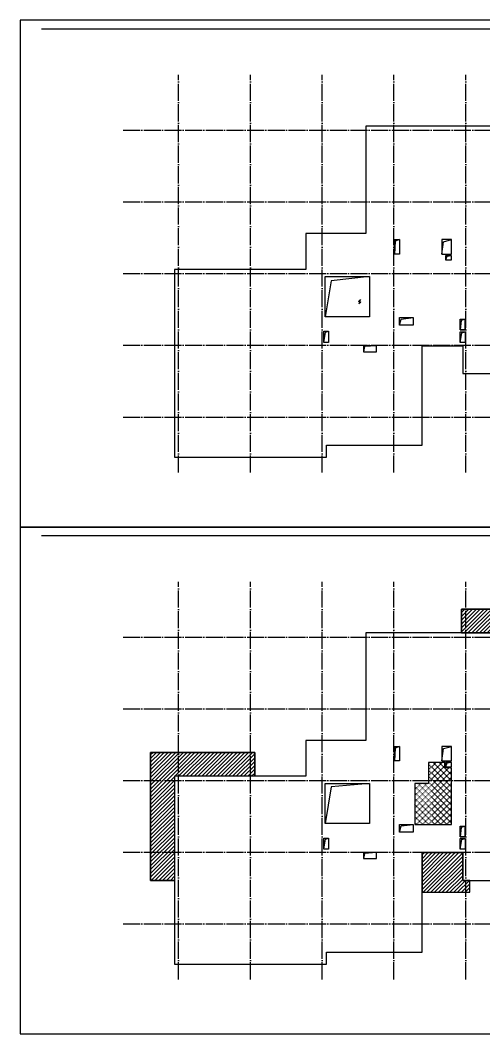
# Model space of a CAD drawing. Extents: x -186750 to 855523, y -12902 to 560425.
# Drawn here: x -186750 to -132479, y 165789 to 284100 of the extents above; entities that cross this region are included whole.
import ezdxf
from ezdxf.xclip import XClip

# ---------------------------------------------------------------- set-up
doc = ezdxf.new("R2010")
doc.units = 0
doc.header["$LTSCALE"] = 1000
doc.header["$MEASUREMENT"] = 0
doc.header["$XCLIPFRAME"] = 0
doc.linetypes.add('104-10 轴网$0$DOTE', pattern=[2.42, 2, -0.2, 0.02, -0.2])
doc.linetypes.add('X-104 8#10#平面$0$109-34 轴网$0$L1$0$$AUDIT_BAD_LTYPE1', pattern=[0])
for name, color, linetype in [('104-10 轴网$0$A_AXIS-轴线', 252, '104-10 轴网$0$DOTE'), ('X-104 8#10#平面$0$02-TEXT_房间', 252, 'Continuous'), ('X-104 8#10#平面$0$A-TECH_结构', 252, 'Continuous')]:
    doc.layers.add(name, color=color, linetype=linetype)
doc.layers.add('X-104 8#10#平面$0$04-不打印_辅助线', color=165, linetype='Continuous', plot=False)
pattern_1 = [(45, (0, 0), (-224.5064, 224.5064), [])]

# ---------------------------------------------------------------- blocks, each defined once
blk = doc.blocks.new('X-104 8#10#平面$0$uyrii7ur')
at = {"layer": 'X-104 8#10#平面$0$A-TECH_结构', "linetype": 'X-104 8#10#平面$0$109-34 轴网$0$L1$0$$AUDIT_BAD_LTYPE1'}
for points in [[(25250, 20800), (25850, 20800), (25850, 19100), (25250, 19100)], [(30800, 19100), (31950, 19100), (31950, 20800), (30800, 20800)], [(31250, 18400), (31950, 18400), (31950, 18900), (31250, 18900)], [(27450, 10750), (25850, 10750), (25850, 11650), (27450, 11650)], [(33550, 10200), (32950, 10200), (32950, 11450), (33550, 11450)], [(33550, 8750), (32950, 8750), (32950, 10000), (33550, 10000)], [(21650, 7650), (23150, 7650), (23150, 8350), (21650, 8350)]]:
    blk.add_lwpolyline(points, close=True, dxfattribs=at)
for points in [[(25850, 20800), (25335, 20603), (25250, 19100)], [(25850, 10750), (26037, 11474), (27450, 11650)], [(33550, 10200), (33550, 11450), (33079, 11291), (32950, 10200), (33550, 10200)], [(23150, 8350), (21746, 8244), (21650, 7650)]]:
    blk.add_lwpolyline(points, dxfattribs=at)
at = {"layer": 'X-104 8#10#平面$0$A-TECH_结构'}
for points in [[(30800, 19100), (30995, 20538), (31950, 20800)], [(31950, 18900), (31381, 18817), (31250, 18400)]]:
    blk.add_lwpolyline(points, dxfattribs=at)
for points in [[(17550, 10050), (17550, 8750), (17000, 8750), (17181, 9940)], [(17550, 8750), (17000, 8750), (17000, 10050), (17550, 10050)], [(33550, 10000), (33550, 8750), (32950, 8750), (33138, 9881)]]:
    blk.add_lwpolyline(points, close=True, dxfattribs=at)
blk = doc.blocks.new('X-104 8#10#平面$0$rhyseuyi')
at = {"layer": 'X-104 8#10#平面$0$02-TEXT_房间'}
h = blk.add_hatch(color=1, dxfattribs=at)
h.dxf.hatch_style = 1
h.paths.add_polyline_path([(21082, 250846), (21253, 251034), (21036, 251152), (21284, 251371), (21115, 251161), (21332, 251044)])
at = {"layer": 'X-104 8#10#平面$0$04-不打印_辅助线', "linetype": 'X-104 8#10#平面$0$109-34 轴网$0$L1$0$$AUDIT_BAD_LTYPE1'}
h = blk.add_hatch(dxfattribs=at)
h.set_pattern_fill('ANSI31', color=256, scale=200)
h.set_pattern_definition(pattern_1)
h.paths.add_polyline_path([(33100, 212300), (43900, 212300), (43900, 201100), (45300, 201100), (45300, 195050), (46700, 195050), (46700, 215100), (33100, 215100)])
h = blk.add_hatch(dxfattribs=at)
h.set_pattern_fill('ANSI31', color=256, scale=200)
h.set_pattern_definition(pattern_1)
h.paths.add_polyline_path([(8900, 195500), (-500, 195500), (-500, 183300), (-3300, 183300), (-3300, 198300), (8900, 198300)])
h = blk.add_hatch(dxfattribs=at)
h.set_pattern_fill('虚线方格', color=256, scale=500, angle=45)
h.set_pattern_definition([(45, (28.3, 118828.3), (-353.5534, 353.5534), [90, -75, 90, -75, 90, -80]), (135, (325.27, 119181.84), (-353.5534, -353.5534), [90, -75, 90, -75, 90, -80])])
h.paths.add_polyline_path([(31950, 189850), (31950, 196500), (31150, 196500), (31150, 197100), (29250, 197100), (29250, 194650), (27650, 194650), (27650, 189850)])
h = blk.add_hatch(dxfattribs=at)
h.set_pattern_fill('ANSI31', color=256, scale=200)
h.set_pattern_definition([(45, (0, -3e-11), (-224.5064, 224.5064), [])])
h.paths.add_polyline_path([(34100, 181900), (34100, 183300), (33250, 183300), (33250, 186550), (28500, 186550), (28500, 181900)])
at = {"layer": 'X-104 8#10#平面$0$02-TEXT_房间', "color": 1}
blk.add_lwpolyline([(21082, 250846), (21253, 251034), (21036, 251152), (21284, 251371), (21115, 251161), (21332, 251044), (21082, 250846)], close=True, dxfattribs=at)
at = {"layer": 'X-104 8#10#平面$0$04-不打印_辅助线', "linetype": 'X-104 8#10#平面$0$109-34 轴网$0$L1$0$$AUDIT_BAD_LTYPE1'}
for points in [[(33100, 212300), (43900, 212300), (43900, 201100), (45300, 201100), (45300, 195050), (46700, 195050), (46700, 215100), (33100, 215100), (33100, 212300)], [(8900, 195500), (-500, 195500), (-500, 183300), (-3300, 183300), (-3300, 198300), (8900, 198300), (8900, 195500)], [(34100, 181900), (34100, 183300), (33250, 183300), (33250, 186550), (28500, 186550), (28500, 181900), (34100, 181900)]]:
    blk.add_lwpolyline(points, dxfattribs=at)
at = {"layer": 'X-104 8#10#平面$0$A-TECH_结构', "linetype": 'X-104 8#10#平面$0$109-34 轴网$0$L1$0$$AUDIT_BAD_LTYPE1'}
for points in [[(14900, 254900), (-500, 254900), (-500, 232900), (17300, 232900), (17300, 234300), (28500, 234300), (28500, 241000), (28500, 241000), (28500, 245950), (33250, 245950), (33250, 242900), (33250, 242900), (33250, 242700), (45300, 242700), (45300, 260500), (43900, 260500), (43900, 271700), (21900, 271700), (21900, 259100), (14900, 259100)], [(14900, 195500), (-500, 195500), (-500, 173500), (17300, 173500), (17300, 174900), (28500, 174900), (28500, 181600), (28500, 181600), (28500, 186550), (33250, 186550), (33250, 183500), (33250, 183500), (33250, 183300), (45300, 183300), (45300, 201100), (43900, 201100), (43900, 212300), (21900, 212300), (21900, 199700), (14900, 199700)]]:
    blk.add_lwpolyline(points, close=True, dxfattribs=at)
at = {"layer": 'X-104 8#10#平面$0$A-TECH_结构'}
for points in [[(17150, 254050), (22350, 254050), (22350, 249350), (17150, 249350)], [(17150, 194650), (22350, 194650), (22350, 189950), (17150, 189950)]]:
    blk.add_lwpolyline(points, close=True, dxfattribs=at)
for points in [[(22350, 254050), (17840, 253544), (17150, 249350)], [(22350, 194650), (17840, 194244), (17150, 189950)]]:
    blk.add_lwpolyline(points, dxfattribs=at)
at = {"layer": 'X-104 8#10#平面$0$A-TECH_结构', "linetype": 'X-104 8#10#平面$0$109-34 轴网$0$L1$0$$AUDIT_BAD_LTYPE1'}
for points in [[(33100, 212300), (33100, 215100), (46700, 215100), (46700, 194500), (45300, 194500)], [(8900, 195500), (8900, 198300), (-3300, 198300), (-3300, 183300), (-500, 183300)], [(31950, 189850), (31950, 196500), (31150, 196500), (31150, 197100), (29250, 197100), (29250, 194650), (27650, 194650), (27650, 189850), (31950, 189850)], [(28500, 181900), (34100, 181900), (34100, 183300)]]:
    blk.add_lwpolyline(points, dxfattribs=at)
blk = doc.blocks.new('104-10 轴网')
at = {"layer": '104-10 轴网$0$A_AXIS-轴线', "linetype": '104-10 轴网$0$DOTE'}
for p, q in [((0, -6500), (0, 40100)), ((8400, -6500), (8400, 40100)), ((16800, -6500), (16800, 40100)), ((25200, -6500), (25200, 40100)), ((33600, -6500), (33600, 40100)), ((42000, -6500), (42000, 40100)), ((120430, 40100), (120430, -6500)), ((128830, 40100), (128830, -6500)), ((137230, 40100), (137230, -6500)), ((145630, 40100), (145630, -6500)), ((154030, 40100), (154030, -6500)), ((162430, 40100), (162430, -6500)), ((-6500, 33600), (48500, 33600)), ((168930, 33600), (113930, 33600)), ((-6500, 25200), (48500, 25200)), ((168930, 25200), (113930, 25200)), ((-6500, 16800), (48500, 16800)), ((168930, 16800), (113930, 16800)), ((-6500, 8400), (48500, 8400)), ((168930, 8400), (113930, 8400)), ((-6500, 0), (48500, 0)), ((168930, 0), (113930, 0))]:
    blk.add_line(p, q, dxfattribs=at)
at = {"layer": 'Defpoints'}
for points in [[(-16050, 45500), (58050, 45500), (58050, -11900), (-16050, -11900)], [(104380, 45500), (178480, 45500), (178480, -11900), (104380, -11900)]]:
    blk.add_lwpolyline(points, close=True, dxfattribs=at)
blk = doc.blocks.new('X-104 8#10#平面')
at = {"layer": 'X-104 8#10#平面$0$04-不打印_辅助线'}
for points in [[(-186750, 224700), (-102650, 224700), (-102650, 284100), (-186750, 284100)], [(-186750, 165300), (-102650, 165300), (-102650, 224700), (-186750, 224700)]]:
    blk.add_lwpolyline(points, close=True, dxfattribs=at)
at = {"linetype": 'X-104 8#10#平面$0$109-34 轴网$0$L1$0$$AUDIT_BAD_LTYPE1'}
ref = blk.add_blockref('104-10 轴网', (-168200, 237600), dxfattribs=at)
XClip(ref).set_block_clipping_path([(-16049.9999999999, -11899.9999999999), (58050, 45500.0000000001)])
for p in [(-168200, 237600), (-168200, 178200)]:
    blk.add_blockref('X-104 8#10#平面$0$uyrii7ur', p, dxfattribs=at)
ref = blk.add_blockref('104-10 轴网', (-168200, 178200), dxfattribs=at)
XClip(ref).set_block_clipping_path([(-16049.9999999999, -11899.9999999999), (58050, 45500)])
at = {"layer": 'X-104 8#10#平面$0$A-TECH_结构', "linetype": 'X-104 8#10#平面$0$109-34 轴网$0$L1$0$$AUDIT_BAD_LTYPE1'}
blk.add_blockref('X-104 8#10#平面$0$rhyseuyi', (-168200, 0), dxfattribs=at)

msp = doc.modelspace()

# ---------------------------------------------------------------- block references
msp.add_blockref('X-104 8#10#平面', (0, 0))

doc.saveas('drawing.dxf')
